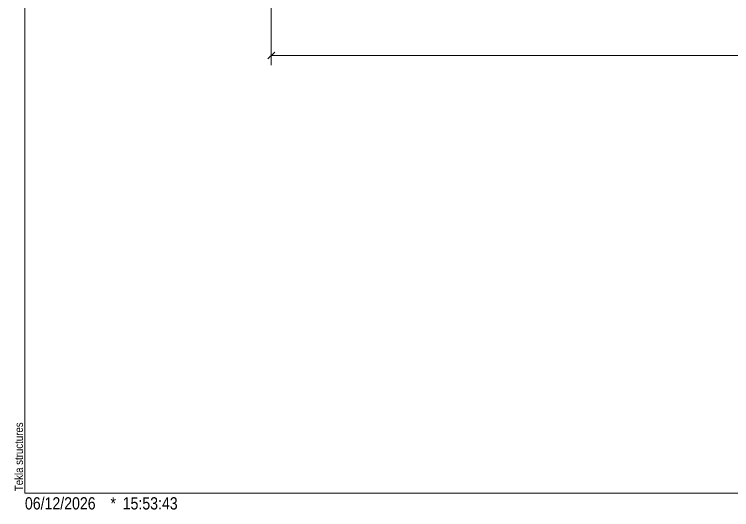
# Model space of a CAD drawing. Header units: millimetres. Extents: x 2 to 825, y 1 to 579.
# Drawn here: x 2.4 to 178.5, y 1 to 122.6 of the extents above; entities that cross this region are included whole.
import ezdxf

# ---------------------------------------------------------------- set-up
doc = ezdxf.new("R2010")
doc.units = ezdxf.units.MM
doc.linetypes.add('XKITLINE00', pattern=[0])
for name, color, linetype, lineweight in [('Dimensions', 7, 'Continuous', 0), ('DrawingSheet', 5, 'Continuous', 0), ('OtherObjectType', 7, 'Continuous', 0)]:
    doc.layers.add(name, color=color, linetype=linetype, lineweight=lineweight)
doc.styles.add('ARIAL', font='ARIAL.TTF')
doc.styles.add('ARIAL_NARROW', font='ARIALN.TTF')

# ---------------------------------------------------------------- blocks, each defined once
blk = doc.blocks.new('*A60')
at = {"layer": 'DrawingSheet', "color": 5, "linetype": 'XKITLINE00', "lineweight": 0}
for p, q in [((5, 579), (5, 5)), ((5, 5), (825, 5))]:
    blk.add_line(p, q, dxfattribs=at)
at = {"layer": 'DrawingSheet', "color": 5, "style": 'ARIAL', "width": 0.85}
blk.add_text('Tekla structures', height=2, rotation=90, dxfattribs=at).set_placement((4.5, 5.5))
blk = doc.blocks.new('*A67')
at = {"layer": 'OtherObjectType', "color": 7, "style": 'ARIAL_NARROW', "width": 1.008832}
for s, p in [('06/12/2026', (4.99, 1)), ('*', (26, 1)), ('15:53:43', (29, 1))]:
    blk.add_text(s, height=3, dxfattribs=at).set_placement(p)
blk = doc.blocks.new('*A94')
at = {"layer": 'Dimensions', "color": 7, "linetype": 'XKITLINE00', "lineweight": 0}
for p, q in [((65.47, 196.66), (65.47, 110.1)), ((66.32, 113.34), (64.62, 111.65)), ((65.47, 112.5), (620.16, 112.5))]:
    blk.add_line(p, q, dxfattribs=at)
at = {"layer": 'Dimensions', "color": 3}
blk.add_point((65.47, 112.5), dxfattribs=at)

msp = doc.modelspace()

# ---------------------------------------------------------------- block references
at = {"lineweight": 0}
for name in ['*A60', '*A94', '*A67']:
    msp.add_blockref(name, (0, 0), dxfattribs=at)

doc.saveas('drawing.dxf')
